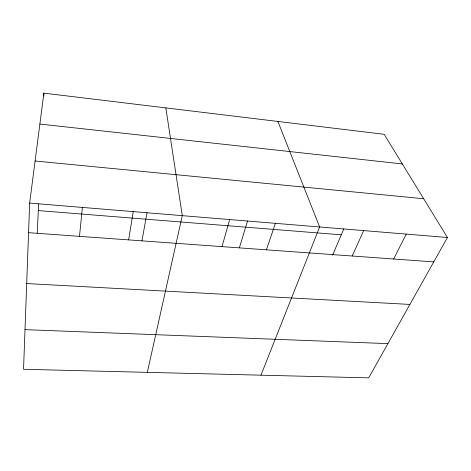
<?xml version="1.0" encoding="UTF-8"?>
<svg xmlns="http://www.w3.org/2000/svg" width="471" height="471" viewBox="0 0 471 471"><rect width="100%" height="100%" fill="white"/><g stroke="black" fill="none" stroke-linecap="round" stroke-linejoin="round"><path stroke-width="0.71" d="M29.649 203.089L23.55 369.282L368.699 377.86L447.45 237.496L384.171 134.306L43.885 93.14L29.649 203.089L447.45 237.496M37.233 233.086L38.616 203.972M43.75 96.037L43.885 93.14M79.481 236.354L82.39 207.434M128.636 239.898L133.234 211.62M141.983 240.758L147.023 212.674M147.323 372.355L182.295 215.659L165.839 107.894M222.024 246.627L229.66 219.563M239.392 247.787L247.563 220.958M266.409 249.83L275.411 223.331M260.958 375.181L319.638 226.969L277.884 121.447M332.579 255.188L343.806 228.894M352.19 256.012L363.683 230.602M393.632 259.003L406.267 234.105M25.004 329.641L387.904 343.63M26.7 283.548L409.894 304.431M28.566 232.68L433.762 261.894M38.304 210.572L341.281 234.811M35.101 161L423.676 198.733M39.882 124.056L402.352 163.955"/></g></svg>
